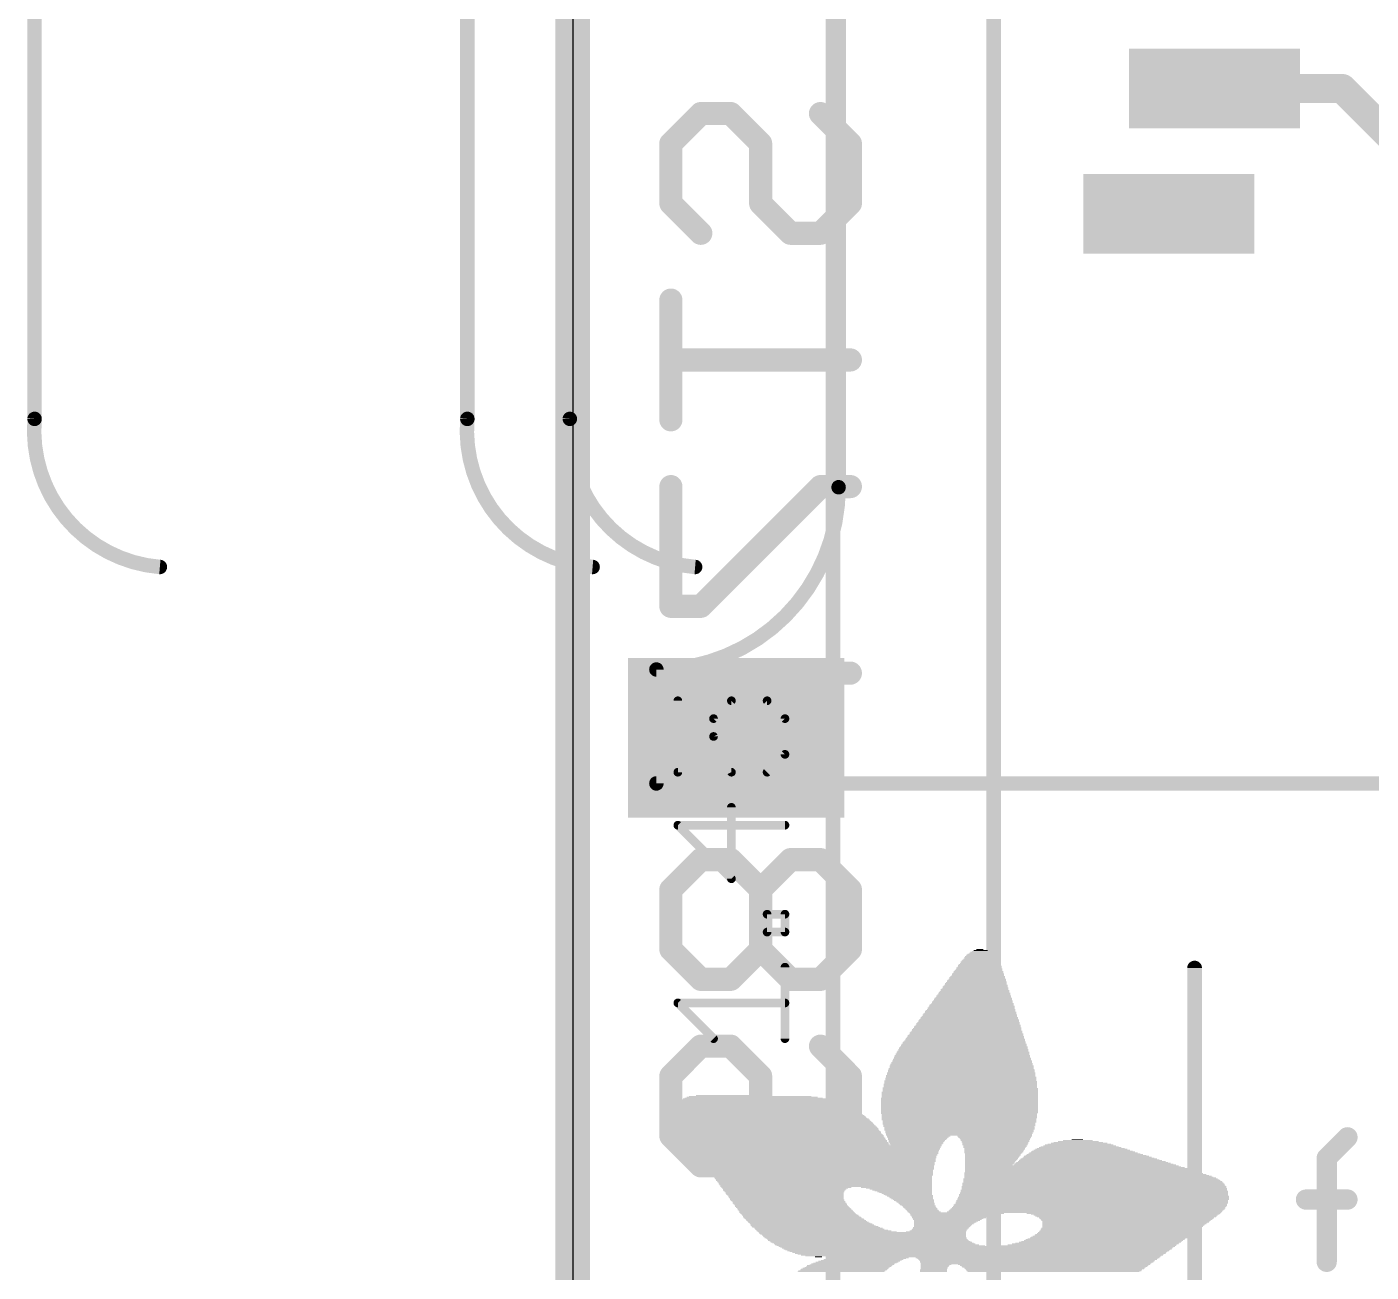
# Model space of a CAD drawing. Extents: x -9.9 to 50.1, y -10.4 to 42.4.
# Drawn here: x -9.87 to 1.93, y 12.44 to 23.37 of the extents above; entities that cross this region are included whole.
import ezdxf

# ---------------------------------------------------------------- set-up
doc = ezdxf.new("R2010")
doc.units = 0
for name, color, linetype in [('1', 12, 'CONTINUOUS'), ('16', 5, 'CONTINUOUS'), ('20', 53, 'CONTINUOUS'), ('21', 40, 'CONTINUOUS'), ('22', 6, 'CONTINUOUS'), ('47', 253, 'CONTINUOUS')]:
    doc.layers.add(name, color=color, linetype=linetype)

# ---------------------------------------------------------------- blocks, each defined once
blk = doc.blocks.new('RECT')
blk.add_solid([(-0.5, -0.5), (0.5, -0.5), (-0.5, 0.5), (0.5, 0.5)])

msp = doc.modelspace()

# ---------------------------------------------------------------- linework, layer by layer
at = {"layer": '1'}
for points, const_width in [([(-5.08, 0), (-5.08, 31.75)], 0.3048), ([(1.677, 22.834), (0.555, 22.834)], 0.254), ([(3.556, 20.955), (1.677, 22.834)], 0.254)]:
    msp.add_lwpolyline(points, dxfattribs=dict(at, const_width=const_width))
at = {"layer": '1', "const_width": 0.127}
for points in [[(0.555, 22.8975, 1), (0.555, 22.7705)], [(1.7219, 22.8789, 1), (1.6321, 22.7891)], [(1.677, 22.7705, 1), (1.677, 22.8975)]]:
    msp.add_lwpolyline(points, format="xyb", dxfattribs=at)
at = {"layer": '16', "const_width": 0.3048}
msp.add_lwpolyline([(-5.08, 0), (-5.08, 31.75)], dxfattribs=at)
at = {"layer": '20'}
msp.add_line((-5.08, 34.29), (-5.08, -2.54), dxfattribs=at)
at = {"layer": '21'}
for points, const_width in [([(-9.805, 29.134), (-9.805, 19.934)], 0.127), ([(-6.005, 29.134), (-6.005, 19.934)], 0.127), ([(-5.105, 29.134), (-5.105, 19.934)], 0.127), ([(-2.745, 29.034), (-2.745, 19.334)], 0.127), ([(-4.345, 17.734), (-4.345, 16.734)], 0.127), ([(-4.345, 16.734), (10.755, 16.734)], 0.127), ([(1.5411, 13.4458), (1.7233, 13.628)], 0.1778), ([(1.5411, 12.5349), (1.5411, 13.4458)], 0.1778), ([(1.3589, 13.0815), (1.7233, 13.0815)], 0.1778)]:
    msp.add_lwpolyline(points, dxfattribs=dict(at, const_width=const_width))
for points, const_width in [([(-9.805, 19.934, 0.4142), (-8.705, 18.634)], 0.127), ([(-9.8368, 19.934, 1), (-9.7732, 19.934)], 0.0635), ([(-9.7734, 19.9314, 1), (-9.8366, 19.9366)], 0.0635), ([(-6.005, 19.934, 0.4142), (-4.905, 18.634)], 0.127), ([(-6.0367, 19.934, 1), (-5.9733, 19.934)], 0.0635), ([(-5.9734, 19.9314, 1), (-6.0366, 19.9366)], 0.0635), ([(-5.105, 19.934, 0.4142), (-4.005, 18.634)], 0.127), ([(-5.1368, 19.934, 1), (-5.0733, 19.934)], 0.0635), ([(-5.0734, 19.9314, 1), (-5.1366, 19.9366)], 0.0635), ([(-4.345, 17.734, 0.4142), (-2.745, 19.334)], 0.127), ([(-2.7132, 19.334, 1), (-2.7768, 19.334)], 0.0635), ([(-2.7768, 19.334, 1), (-2.7132, 19.334)], 0.0635), ([(-8.7076, 18.6024, 1), (-8.7024, 18.6656)], 0.0635), ([(-4.9076, 18.6024, 1), (-4.9024, 18.6656)], 0.0635), ([(-4.0076, 18.6024, 1), (-4.0024, 18.6656)], 0.0635), ([(-4.3133, 17.734, 1), (-4.3768, 17.734)], 0.0635), ([(-4.345, 17.7658, 1), (-4.345, 17.7023)], 0.0635), ([(-4.3768, 16.734, 1), (-4.3133, 16.734)], 0.0635), ([(-4.345, 16.7658, 1), (-4.345, 16.7023)], 0.0635), ([(1.7547, 13.5966, 1), (1.6918, 13.6595)], 0.0889), ([(1.5855, 13.4458, 1), (1.4966, 13.4458)], 0.0889), ([(1.5097, 13.4773, 1), (1.5725, 13.4144)], 0.0889), ([(1.3589, 13.1259, 1), (1.3589, 13.037)], 0.0889), ([(1.7233, 13.037, 1), (1.7233, 13.1259)], 0.0889), ([(1.4966, 12.5349, 1), (1.5855, 12.5349)], 0.0889)]:
    msp.add_lwpolyline(points, format="xyb", dxfattribs=dict(at, const_width=const_width))
at = {"layer": '22'}
for points, const_width in [([(-1.383, 31.635), (-1.383, 0.115)], 0.127), ([(-4.2177, 22.3511), (-3.9551, 22.6138)], 0.2032), ([(-3.9551, 22.6138), (-3.6924, 22.6138)], 0.2032), ([(-3.6924, 22.6138), (-3.4297, 22.3511)], 0.2032), ([(-2.6416, 22.3511), (-2.9043, 22.6138)], 0.2032), ([(-4.2177, 21.8257), (-4.2177, 22.3511)], 0.2032), ([(-3.4297, 22.3511), (-3.4297, 21.8257)], 0.2032), ([(-2.6416, 21.8257), (-2.6416, 22.3511)], 0.2032), ([(-3.9551, 21.563), (-4.2177, 21.8257)], 0.2032), ([(-3.4297, 21.8257), (-3.167, 21.563)], 0.2032), ([(-2.9043, 21.563), (-2.6416, 21.8257)], 0.2032), ([(-3.167, 21.563), (-2.9043, 21.563)], 0.2032), ([(-4.2177, 20.9766), (-4.2177, 19.9259)], 0.2032), ([(-2.6416, 20.4512), (-4.2177, 20.4512)], 0.2032), ([(-4.2177, 19.3395), (-4.2177, 18.2887)], 0.2032), ([(-3.9551, 18.2887), (-2.9043, 19.3395)], 0.2032), ([(-2.9043, 19.3395), (-2.6416, 19.3395)], 0.2032), ([(-4.2177, 18.2887), (-3.9551, 18.2887)], 0.2032), ([(-4.2177, 17.7023), (-4.2177, 16.6515)], 0.2032), ([(-3.9551, 16.6515), (-2.9043, 17.7023)], 0.2032), ([(-2.9043, 17.7023), (-2.6416, 17.7023)], 0.2032), ([(-4.2177, 16.6515), (-3.9551, 16.6515)], 0.2032), ([(-3.9551, 16.0651), (-4.2177, 15.8025)], 0.2032), ([(-3.6924, 16.0651), (-3.9551, 16.0651)], 0.2032), ([(-3.4297, 15.8025), (-3.6924, 16.0651)], 0.2032), ([(-3.167, 16.0651), (-3.4297, 15.8025)], 0.2032), ([(-2.9043, 16.0651), (-3.167, 16.0651)], 0.2032), ([(-2.6416, 15.8025), (-2.9043, 16.0651)], 0.2032), ([(-4.2177, 15.8025), (-4.2177, 15.2771)], 0.2032), ([(-3.4297, 15.8025), (-3.4297, 15.2771)], 0.2032), ([(-2.6416, 15.2771), (-2.6416, 15.8025)], 0.2032), ([(-4.2177, 15.2771), (-3.9551, 15.0144)], 0.2032), ([(-3.6924, 15.0144), (-3.4297, 15.2771)], 0.2032), ([(-3.4297, 15.2771), (-3.167, 15.0144)], 0.2032), ([(-2.9043, 15.0144), (-2.6416, 15.2771)], 0.2032), ([(-3.9551, 15.0144), (-3.6924, 15.0144)], 0.2032), ([(-3.167, 15.0144), (-2.9043, 15.0144)], 0.2032), ([(-4.2177, 14.1653), (-3.9551, 14.428)], 0.2032), ([(-3.9551, 14.428), (-3.6924, 14.428)], 0.2032), ([(-3.6924, 14.428), (-3.4297, 14.1653)], 0.2032), ([(-2.9043, 14.428), (-2.6416, 14.1653)], 0.2032), ([(-4.2177, 13.6399), (-4.2177, 14.1653)], 0.2032), ([(-3.4297, 14.1653), (-3.4297, 13.3772)], 0.2032), ([(-2.6416, 14.1653), (-2.6416, 13.6399)], 0.2032), ([(-3.9551, 13.3772), (-4.2177, 13.6399)], 0.2032), ([(-2.6416, 13.6399), (-2.9043, 13.3772)], 0.2032), ([(-2.9043, 13.3772), (-3.9551, 13.3772)], 0.2032)]:
    msp.add_lwpolyline(points, dxfattribs=dict(at, const_width=const_width))
at = {"layer": '22', "const_width": 0.1016}
for points in [[(-3.9551, 22.6646, 1), (-3.9551, 22.563)], [(-3.9191, 22.5779, 1), (-3.991, 22.6497)], [(-3.6564, 22.6497, 1), (-3.7283, 22.5779)], [(-3.6924, 22.563, 1), (-3.6924, 22.6646)], [(-2.8684, 22.6497, 1), (-2.9402, 22.5779)], [(-4.2537, 22.387, 1), (-4.1818, 22.3152)], [(-4.1669, 22.3511, 1), (-4.2685, 22.3511)], [(-3.3789, 22.3511, 1), (-3.4805, 22.3511)], [(-3.4656, 22.3152, 1), (-3.3938, 22.387)], [(-2.5908, 22.3511, 1), (-2.6924, 22.3511)], [(-2.6775, 22.3152, 1), (-2.6057, 22.387)], [(-4.1818, 21.8616, 1), (-4.2537, 21.7898)], [(-4.2685, 21.8257, 1), (-4.1669, 21.8257)], [(-3.3938, 21.8616, 1), (-3.4656, 21.7898)], [(-3.4805, 21.8257, 1), (-3.3789, 21.8257)], [(-2.6924, 21.8257, 1), (-2.5908, 21.8257)], [(-2.6057, 21.7898, 1), (-2.6775, 21.8616)], [(-3.991, 21.5271, 1), (-3.9191, 21.5989)], [(-3.167, 21.6138, 1), (-3.167, 21.5122)], [(-3.2029, 21.5271, 1), (-3.1311, 21.5989)], [(-2.9402, 21.5989, 1), (-2.8684, 21.5271)], [(-2.9043, 21.5122, 1), (-2.9043, 21.6138)], [(-4.1669, 20.9766, 1), (-4.2685, 20.9766)], [(-4.2177, 20.502, 1), (-4.2177, 20.4004)], [(-2.6416, 20.4004, 1), (-2.6416, 20.502)], [(-4.2685, 19.9259, 1), (-4.1669, 19.9259)], [(-4.1669, 19.3395, 1), (-4.2685, 19.3395)], [(-2.9043, 19.3903, 1), (-2.9043, 19.2887)], [(-2.8684, 19.3035, 1), (-2.9402, 19.3754)], [(-2.6416, 19.2887, 1), (-2.6416, 19.3903)], [(-4.2177, 18.3395, 1), (-4.2177, 18.2379)], [(-4.2685, 18.2887, 1), (-4.1669, 18.2887)], [(-3.991, 18.3246, 1), (-3.9191, 18.2528)], [(-3.9551, 18.2379, 1), (-3.9551, 18.3395)], [(-4.1669, 17.7023, 1), (-4.2685, 17.7023)], [(-2.9043, 17.7531, 1), (-2.9043, 17.6515)], [(-2.8684, 17.6664, 1), (-2.9402, 17.7382)], [(-2.6416, 17.6515, 1), (-2.6416, 17.7531)], [(-4.2177, 16.7023, 1), (-4.2177, 16.6007)], [(-4.2685, 16.6515, 1), (-4.1669, 16.6515)], [(-3.991, 16.6875, 1), (-3.9191, 16.6156)], [(-3.9551, 16.6007, 1), (-3.9551, 16.7023)], [(-3.9551, 16.1159, 1), (-3.9551, 16.0143)], [(-3.9191, 16.0292, 1), (-3.991, 16.1011)], [(-3.6564, 16.1011, 1), (-3.7283, 16.0292)], [(-3.6924, 16.0143, 1), (-3.6924, 16.1159)], [(-3.167, 16.1159, 1), (-3.167, 16.0143)], [(-3.1311, 16.0292, 1), (-3.2029, 16.1011)], [(-2.8684, 16.1011, 1), (-2.9402, 16.0292)], [(-2.9043, 16.0143, 1), (-2.9043, 16.1159)], [(-4.2537, 15.8384, 1), (-4.1818, 15.7665)], [(-4.1669, 15.8025, 1), (-4.2685, 15.8025)], [(-3.3789, 15.8025, 1), (-3.4805, 15.8025)], [(-3.4656, 15.8384, 1), (-3.3938, 15.7665)], [(-3.4656, 15.7665, 1), (-3.3938, 15.8384)], [(-2.5908, 15.8025, 1), (-2.6924, 15.8025)], [(-2.6775, 15.7665, 1), (-2.6057, 15.8384)], [(-4.1818, 15.313, 1), (-4.2537, 15.2412)], [(-3.3938, 15.313, 1), (-3.4656, 15.2412)], [(-3.3938, 15.2412, 1), (-3.4656, 15.313)], [(-2.6057, 15.2412, 1), (-2.6775, 15.313)], [(-4.2685, 15.2771, 1), (-4.1669, 15.2771)], [(-3.4805, 15.2771, 1), (-3.3789, 15.2771)], [(-2.6924, 15.2771, 1), (-2.5908, 15.2771)], [(-3.9551, 15.0652, 1), (-3.9551, 14.9636)], [(-3.6924, 14.9636, 1), (-3.6924, 15.0652)], [(-3.167, 15.0652, 1), (-3.167, 14.9636)], [(-2.9043, 14.9636, 1), (-2.9043, 15.0652)], [(-3.991, 14.9785, 1), (-3.9191, 15.0503)], [(-3.7283, 15.0503, 1), (-3.6564, 14.9785)], [(-3.2029, 14.9785, 1), (-3.1311, 15.0503)], [(-2.9402, 15.0503, 1), (-2.8684, 14.9785)], [(-3.9551, 14.4788, 1), (-3.9551, 14.3772)], [(-3.9191, 14.3921, 1), (-3.991, 14.4639)], [(-3.6564, 14.4639, 1), (-3.7283, 14.3921)], [(-3.6924, 14.3772, 1), (-3.6924, 14.4788)], [(-2.8684, 14.4639, 1), (-2.9402, 14.3921)], [(-4.2537, 14.2012, 1), (-4.1818, 14.1294)], [(-4.1669, 14.1653, 1), (-4.2685, 14.1653)], [(-3.3789, 14.1653, 1), (-3.4805, 14.1653)], [(-3.4656, 14.1294, 1), (-3.3938, 14.2012)], [(-2.5908, 14.1653, 1), (-2.6924, 14.1653)], [(-2.6775, 14.1294, 1), (-2.6057, 14.2012)], [(-4.1818, 13.6758, 1), (-4.2537, 13.604)], [(-2.6057, 13.604, 1), (-2.6775, 13.6758)], [(-4.2685, 13.6399, 1), (-4.1669, 13.6399)], [(-2.6924, 13.6399, 1), (-2.5908, 13.6399)], [(-3.9551, 13.428, 1), (-3.9551, 13.3264)], [(-3.991, 13.3413, 1), (-3.9191, 13.4131)], [(-2.9402, 13.4131, 1), (-2.8684, 13.3413)], [(-2.9043, 13.3264, 1), (-2.9043, 13.428)], [(-3.4805, 13.3772, 1), (-3.3789, 13.3772)]]:
    msp.add_lwpolyline(points, format="xyb", dxfattribs=at)
at = {"layer": '47'}
for points, const_width in [([(-2.794, -2.475), (-2.794, 34.225)], 0.13), ([(-4.1567, 17.4598), (-4.1567, 16.8327)], 0.0762), ([(-3.8432, 17.303), (-3.6864, 17.4598)], 0.0762), ([(-3.6864, 17.4598), (-3.3729, 17.4598)], 0.0762), ([(-3.3729, 17.4598), (-3.2161, 17.303)], 0.0762), ([(-3.8432, 17.1462), (-3.8432, 17.303)], 0.0762), ([(-3.2161, 17.303), (-3.2161, 16.9895)], 0.0762), ([(-3.6864, 16.8327), (-3.8432, 17.1462)], 0.0762), ([(-3.2161, 16.9895), (-3.3729, 16.8327)], 0.0762), ([(-4.1567, 16.8327), (-3.6864, 16.8327)], 0.0762), ([(-3.6864, 15.8972), (-3.6864, 16.5242)], 0.0762), ([(-3.2161, 16.3675), (-4.1567, 16.3675)], 0.0762), ([(-4.1567, 16.3675), (-3.6864, 15.8972)], 0.0762), ([(-3.3729, 15.4294), (-3.3729, 15.5862)], 0.0762), ([(-3.3729, 15.5862), (-3.2161, 15.5862)], 0.0762), ([(-3.2161, 15.5862), (-3.2161, 15.4294)], 0.0762), ([(-3.2161, 15.4294), (-3.3729, 15.4294)], 0.0762), ([(-3.2161, 14.4939), (-3.2161, 15.121)], 0.0762), ([(0.381, 15.113), (0.381, -10.332)], 0.13), ([(-3.8432, 14.4939), (-4.1567, 14.8074)], 0.0762), ([(-4.1567, 14.8074), (-3.2161, 14.8074)], 0.0762)]:
    msp.add_lwpolyline(points, dxfattribs=dict(at, const_width=const_width))
for points, const_width in [([(-4.1377, 17.4598, 1), (-4.1758, 17.4598)], 0.0381), ([(-3.6864, 17.4788, 1), (-3.6864, 17.4407)], 0.0381), ([(-3.6729, 17.4463, 1), (-3.6999, 17.4732)], 0.0381), ([(-3.3594, 17.4732, 1), (-3.3863, 17.4463)], 0.0381), ([(-3.3729, 17.4407, 1), (-3.3729, 17.4788)], 0.0381), ([(-3.8241, 17.303, 1), (-3.8622, 17.303)], 0.0381), ([(-3.8566, 17.3165, 1), (-3.8297, 17.2895)], 0.0381), ([(-3.197, 17.303, 1), (-3.2351, 17.303)], 0.0381), ([(-3.2296, 17.2895, 1), (-3.2026, 17.3165)], 0.0381), ([(-3.8261, 17.1547, 1), (-3.8602, 17.1377)], 0.0381), ([(-3.8622, 17.1462, 1), (-3.8241, 17.1462)], 0.0381), ([(-3.2351, 16.9895, 1), (-3.197, 16.9895)], 0.0381), ([(-3.2026, 16.976, 1), (-3.2296, 17.0029)], 0.0381), ([(-4.1567, 16.8517, 1), (-4.1567, 16.8136)], 0.0381), ([(-4.1758, 16.8327, 1), (-4.1377, 16.8327)], 0.0381), ([(-3.7034, 16.8242, 1), (-3.6694, 16.8412)], 0.0381), ([(-3.6864, 16.8136, 1), (-3.6864, 16.8517)], 0.0381), ([(-3.3863, 16.8462, 1), (-3.3594, 16.8192)], 0.0381), ([(-3.6674, 16.5242, 1), (-3.7055, 16.5242)], 0.0381), ([(-4.1567, 16.3865, 1), (-4.1567, 16.3484)], 0.0381), ([(-4.1432, 16.3809, 1), (-4.1702, 16.354)], 0.0381), ([(-3.2161, 16.3484, 1), (-3.2161, 16.3865)], 0.0381), ([(-3.7055, 15.8972, 1), (-3.6674, 15.8972)], 0.0381), ([(-3.6999, 15.8837, 1), (-3.6729, 15.9106)], 0.0381), ([(-3.3538, 15.5862, 1), (-3.3919, 15.5862)], 0.0381), ([(-3.3729, 15.6052, 1), (-3.3729, 15.5671)], 0.0381), ([(-3.197, 15.5862, 1), (-3.2351, 15.5862)], 0.0381), ([(-3.2161, 15.5671, 1), (-3.2161, 15.6052)], 0.0381), ([(-3.3729, 15.4485, 1), (-3.3729, 15.4104)], 0.0381), ([(-3.2161, 15.4104, 1), (-3.2161, 15.4485)], 0.0381), ([(-3.3919, 15.4294, 1), (-3.3538, 15.4294)], 0.0381), ([(-3.2351, 15.4294, 1), (-3.197, 15.4294)], 0.0381), ([(-3.197, 15.121, 1), (-3.2351, 15.121)], 0.0381), ([(0.4135, 15.113, 1), (0.3485, 15.113)], 0.065), ([(-4.1432, 14.8209, 1), (-4.1702, 14.794)], 0.0381), ([(-4.1567, 14.8265, 1), (-4.1567, 14.7884)], 0.0381), ([(-3.2161, 14.7884, 1), (-3.2161, 14.8265)], 0.0381), ([(-3.8566, 14.4804, 1), (-3.8297, 14.5074)], 0.0381), ([(-3.2351, 14.4939, 1), (-3.197, 14.4939)], 0.0381)]:
    msp.add_lwpolyline(points, format="xyb", dxfattribs=dict(at, const_width=const_width))

# ---------------------------------------------------------------- block references
at = {"layer": '1', "rotation": 270}
for p, xscale, yscale in [((0.555, 22.834), 0.7, 1.5), ((0.155, 21.734), 0.7, 1.5), ((-3.645, 17.134), 1.4, 1.9)]:
    msp.add_blockref('RECT', p, dxfattribs=dict(at, xscale=xscale, yscale=yscale))
at = {"layer": '21'}
for p, xscale, yscale in [((-1.4973, 15.2299), 0.2438, 0.0077), ((-1.4973, 15.2375), 0.2286, 0.0076), ((-1.4935, 15.2451), 0.2058, 0.0076), ((-1.4974, 15.2527), 0.1829, 0.0076), ((-1.4973, 15.2603), 0.1524, 0.0076), ((-1.4974, 15.268), 0.1219, 0.0077), ((-1.505, 15.2756), 0.0609, 0.0076), ((-1.5126, 15.1156), 0.3963, 0.0077), ((-1.5088, 15.1079), 0.4039, 0.0076), ((-1.5088, 15.1232), 0.3887, 0.0076), ((-1.5088, 15.1384), 0.3733, 0.0076), ((-1.5049, 15.1308), 0.381, 0.0076), ((-1.505, 15.146), 0.3657, 0.0076), ((-1.505, 15.1537), 0.3505, 0.0077), ((-1.5011, 15.1689), 0.3429, 0.0076), ((-1.5011, 15.1613), 0.3429, 0.0076), ((-1.5011, 15.1765), 0.3277, 0.0076), ((-1.4973, 15.1841), 0.32, 0.0076), ((-1.4973, 15.1918), 0.3048, 0.0077), ((-1.4973, 15.207), 0.2896, 0.0076), ((-1.4973, 15.1994), 0.2896, 0.0076), ((-1.4974, 15.2146), 0.2743, 0.0076), ((-1.4974, 15.2222), 0.2591, 0.0076), ((-1.5354, 15.0013), 0.5182, 0.0077), ((-1.5316, 14.9936), 0.5258, 0.0076), ((-1.5316, 15.0089), 0.5106, 0.0076), ((-1.5278, 15.0165), 0.503, 0.0076), ((-1.5278, 15.0317), 0.4876, 0.0076), ((-1.5278, 15.0241), 0.4876, 0.0076), ((-1.524, 15.0394), 0.48, 0.0077), ((-1.524, 15.047), 0.4648, 0.0076), ((-1.5202, 15.0622), 0.4572, 0.0076), ((-1.5202, 15.0546), 0.4572, 0.0076), ((-1.5202, 15.0698), 0.442, 0.0076), ((-1.5164, 15.0851), 0.4343, 0.0076), ((-1.5164, 15.0775), 0.4343, 0.0077), ((-1.5164, 15.0927), 0.4191, 0.0076), ((-1.5126, 15.1003), 0.4115, 0.0076), ((-1.5583, 14.8717), 0.6553, 0.0076), ((-1.5583, 14.8793), 0.6401, 0.0076), ((-1.5545, 14.8946), 0.6325, 0.0076), ((-1.5545, 14.887), 0.6325, 0.0077), ((-1.5545, 14.9022), 0.6172, 0.0076), ((-1.5507, 14.9098), 0.6096, 0.0076), ((-1.5507, 14.9251), 0.5943, 0.0077), ((-1.5469, 14.9174), 0.6019, 0.0076), ((-1.5469, 14.9327), 0.5867, 0.0076), ((-1.5469, 14.9479), 0.5715, 0.0076), ((-1.5431, 14.9403), 0.5791, 0.0076), ((-1.5431, 14.9555), 0.5639, 0.0076), ((-1.5393, 14.9632), 0.5563, 0.0077), ((-1.5392, 14.9784), 0.541, 0.0076), ((-1.5392, 14.9708), 0.541, 0.0076), ((-1.5354, 14.986), 0.5334, 0.0076), ((-1.5811, 14.765), 0.762, 0.0076), ((-1.5811, 14.7574), 0.762, 0.0076), ((-1.5773, 14.7727), 0.7544, 0.0077), ((-1.5774, 14.7879), 0.7391, 0.0076), ((-1.5735, 14.7803), 0.7468, 0.0076), ((-1.5736, 14.7955), 0.7315, 0.0076), ((-1.5697, 14.8031), 0.7239, 0.0076), ((-1.5697, 14.8184), 0.7086, 0.0076), ((-1.5697, 14.8108), 0.7086, 0.0077), ((-1.5659, 14.826), 0.701, 0.0076), ((-1.5659, 14.8412), 0.6858, 0.0076), ((-1.5659, 14.8336), 0.6858, 0.0076), ((-1.5621, 14.8489), 0.6782, 0.0077), ((-1.5621, 14.8565), 0.663, 0.0076), ((-1.5583, 14.8641), 0.6553, 0.0076), ((-1.604, 14.6355), 0.8992, 0.0076), ((-1.604, 14.6507), 0.884, 0.0076), ((-1.604, 14.6431), 0.884, 0.0076), ((-1.6002, 14.6584), 0.8763, 0.0077), ((-1.6002, 14.666), 0.861, 0.0076), ((-1.5964, 14.6812), 0.8534, 0.0076), ((-1.5964, 14.6736), 0.8534, 0.0076), ((-1.5964, 14.6888), 0.8382, 0.0076), ((-1.5926, 14.7041), 0.8306, 0.0076), ((-1.5926, 14.6965), 0.8306, 0.0077), ((-1.5926, 14.7117), 0.8153, 0.0076), ((-1.5888, 14.7193), 0.8077, 0.0076), ((-1.5888, 14.7346), 0.7925, 0.0077), ((-1.585, 14.7269), 0.8001, 0.0076), ((-1.585, 14.7422), 0.7849, 0.0076), ((-1.5812, 14.7498), 0.7773, 0.0076), ((-1.6307, 14.5212), 1.0135, 0.0076), ((-1.6269, 14.5288), 1.0059, 0.0076), ((-1.6231, 14.5364), 0.9983, 0.0076), ((-1.6269, 14.5441), 0.9906, 0.0077), ((-1.6231, 14.5517), 0.9829, 0.0076), ((-1.6193, 14.5593), 0.9753, 0.0076), ((-1.6193, 14.5745), 0.9601, 0.0076), ((-1.6193, 14.5669), 0.9601, 0.0076), ((-1.6155, 14.5822), 0.9525, 0.0077), ((-1.6155, 14.5974), 0.9373, 0.0076), ((-1.6117, 14.5898), 0.9449, 0.0076), ((-1.6116, 14.605), 0.9296, 0.0076), ((-1.6078, 14.6126), 0.922, 0.0076), ((-1.6078, 14.6279), 0.9068, 0.0076), ((-1.6078, 14.6203), 0.9068, 0.0077), ((-1.6497, 14.3993), 1.143, 0.0076), ((-1.6497, 14.4145), 1.1278, 0.0076), ((-1.6497, 14.4069), 1.1278, 0.0076), ((-1.6459, 14.4221), 1.1202, 0.0076), ((-1.646, 14.4374), 1.1049, 0.0076), ((-1.646, 14.4298), 1.1049, 0.0077), ((-1.6421, 14.445), 1.0972, 0.0076), ((-1.6421, 14.4602), 1.082, 0.0076), ((-1.6421, 14.4526), 1.082, 0.0076), ((-1.6383, 14.4679), 1.0744, 0.0077), ((-1.6383, 14.4755), 1.0592, 0.0076), ((-1.6345, 14.4907), 1.0516, 0.0076), ((-1.6345, 14.4831), 1.0516, 0.0076), ((-1.6345, 14.4983), 1.0363, 0.0076), ((-1.6307, 14.506), 1.0287, 0.0077), ((-1.6269, 14.5136), 1.0211, 0.0076), ((-1.665, 14.285), 1.2345, 0.0076), ((-1.6612, 14.3002), 1.2269, 0.0076), ((-1.6612, 14.2926), 1.2269, 0.0076), ((-1.6612, 14.3155), 1.2115, 0.0077), ((-1.6612, 14.3078), 1.2115, 0.0076), ((-1.6612, 14.3307), 1.1963, 0.0076), ((-1.6574, 14.3231), 1.2039, 0.0076), ((-1.6574, 14.3459), 1.1887, 0.0076), ((-1.6574, 14.3383), 1.1887, 0.0076), ((-1.6574, 14.3612), 1.1735, 0.0076), ((-1.6574, 14.3536), 1.1735, 0.0077), ((-1.6536, 14.3764), 1.1659, 0.0076), ((-1.6536, 14.3688), 1.1659, 0.0076), ((-1.6535, 14.384), 1.1506, 0.0076), ((-1.6497, 14.3917), 1.143, 0.0077), ((-1.6726, 14.1707), 1.3106, 0.0076), ((-1.6726, 14.1631), 1.3106, 0.0077), ((-1.6688, 14.1935), 1.303, 0.0076), ((-1.6688, 14.1859), 1.303, 0.0076), ((-1.6688, 14.1783), 1.303, 0.0076), ((-1.6688, 14.2164), 1.2878, 0.0076), ((-1.6688, 14.2088), 1.2878, 0.0076), ((-1.6688, 14.2012), 1.2878, 0.0077), ((-1.6688, 14.2316), 1.2725, 0.0076), ((-1.665, 14.224), 1.2801, 0.0076), ((-1.665, 14.2545), 1.2649, 0.0076), ((-1.665, 14.2469), 1.2649, 0.0076), ((-1.665, 14.2393), 1.2649, 0.0077), ((-1.665, 14.2697), 1.2497, 0.0076), ((-1.665, 14.2621), 1.2497, 0.0076), ((-1.6612, 14.2774), 1.2421, 0.0077), ((-1.6802, 14.064), 1.3564, 0.0076), ((-1.6764, 14.0564), 1.364, 0.0076), ((-1.6764, 14.0488), 1.364, 0.0077), ((-1.6764, 14.0945), 1.3488, 0.0076), ((-1.6764, 14.0869), 1.3488, 0.0077), ((-1.6764, 14.0792), 1.3488, 0.0076), ((-1.6764, 14.0716), 1.3488, 0.0076), ((-1.6764, 14.125), 1.3335, 0.0077), ((-1.6725, 14.1173), 1.3411, 0.0076), ((-1.6725, 14.1097), 1.3411, 0.0076), ((-1.6725, 14.1021), 1.3411, 0.0076), ((-1.6725, 14.1478), 1.3259, 0.0076), ((-1.6725, 14.1402), 1.3259, 0.0076), ((-1.6725, 14.1326), 1.3259, 0.0076), ((-1.6688, 14.1554), 1.3183, 0.0076), ((-3.4366, 13.9268), 1.425, 0.0076), ((-3.4443, 13.9345), 1.3945, 0.0077), ((-3.4557, 13.9421), 1.3716, 0.0076), ((-3.4633, 13.9497), 1.3411, 0.0076), ((-3.4709, 13.9573), 1.2954, 0.0076), ((-3.4824, 13.9649), 1.2573, 0.0076), ((-3.49, 13.9726), 1.2115, 0.0077), ((-3.5052, 13.9802), 1.1506, 0.0076), ((-3.5204, 13.9878), 1.0744, 0.0076), ((-3.6957, 13.9954), 0.602, 0.0076), ((-1.684, 13.9726), 1.3792, 0.0077), ((-1.684, 13.9649), 1.3792, 0.0076), ((-1.684, 13.9573), 1.3792, 0.0076), ((-1.684, 13.9497), 1.3792, 0.0076), ((-1.684, 13.9421), 1.3792, 0.0076), ((-1.684, 13.9345), 1.3792, 0.0077), ((-1.684, 13.9268), 1.3792, 0.0076), ((-1.6802, 14.0259), 1.3716, 0.0076), ((-1.6802, 14.0183), 1.3716, 0.0076), ((-1.6802, 14.0107), 1.3716, 0.0077), ((-1.6802, 14.003), 1.3716, 0.0076), ((-1.6802, 13.9954), 1.3716, 0.0076), ((-1.6802, 13.9878), 1.3716, 0.0076), ((-1.6802, 13.9802), 1.3716, 0.0076), ((-1.6764, 14.0411), 1.364, 0.0076), ((-1.6764, 14.0335), 1.364, 0.0076), ((-3.3528, 13.8125), 1.684, 0.0076), ((-3.3757, 13.8506), 1.6231, 0.0076), ((-3.3719, 13.843), 1.6307, 0.0076), ((-3.3833, 13.8582), 1.6078, 0.0077), ((-3.3643, 13.8354), 1.6459, 0.0076), ((-3.3604, 13.8278), 1.6536, 0.0076), ((-3.3528, 13.8201), 1.6688, 0.0077), ((-3.3909, 13.8735), 1.5774, 0.0076), ((-3.3871, 13.8659), 1.585, 0.0076), ((-3.4099, 13.8963), 1.524, 0.0077), ((-3.4023, 13.8887), 1.5392, 0.0076), ((-3.3947, 13.8811), 1.5544, 0.0076), ((-3.4138, 13.904), 1.5011, 0.0076), ((-3.4214, 13.9116), 1.4707, 0.0076), ((-3.429, 13.9192), 1.4554, 0.0076), ((-1.684, 13.9192), 1.3792, 0.0076), ((-1.684, 13.9116), 1.3792, 0.0076), ((-1.684, 13.904), 1.3792, 0.0076), ((-1.684, 13.8963), 1.3792, 0.0077), ((-1.684, 13.8887), 1.3792, 0.0076), ((-1.684, 13.8811), 1.3792, 0.0076), ((-1.684, 13.8735), 1.3792, 0.0076), ((-1.684, 13.8659), 1.3792, 0.0076), ((-1.684, 13.8582), 1.3792, 0.0077), ((-1.684, 13.8506), 1.3792, 0.0076), ((-1.684, 13.843), 1.3792, 0.0076), ((-1.6878, 13.8354), 1.3716, 0.0076), ((-1.684, 13.8278), 1.364, 0.0076), ((-1.684, 13.8201), 1.364, 0.0077), ((-1.684, 13.8125), 1.364, 0.0076), ((-3.3414, 13.7973), 1.6917, 0.0076), ((-3.3338, 13.7897), 1.7069, 0.0076), ((-3.3452, 13.8049), 1.684, 0.0076), ((-3.33, 13.782), 1.7145, 0.0077), ((-3.3262, 13.7744), 1.7221, 0.0076), ((-3.3185, 13.7668), 1.7222, 0.0076), ((-3.3147, 13.7592), 1.7298, 0.0076), ((-3.3109, 13.7516), 1.7374, 0.0076), ((-3.3033, 13.7439), 1.7373, 0.0077), ((-3.2995, 13.7363), 1.7449, 0.0076), ((-3.2918, 13.7287), 1.745, 0.0076), ((-3.288, 13.7211), 1.7526, 0.0076), ((-3.2804, 13.7135), 1.7526, 0.0076), ((-3.2728, 13.7058), 1.7526, 0.0077), ((-3.2728, 13.6982), 1.7526, 0.0076), ((-3.2652, 13.6906), 1.7526, 0.0076), ((-1.684, 13.8049), 1.364, 0.0076), ((-1.684, 13.7973), 1.364, 0.0076), ((-1.6878, 13.7897), 1.3564, 0.0076), ((-1.6878, 13.782), 1.3564, 0.0077), ((-1.684, 13.7744), 1.3488, 0.0076), ((-1.684, 13.7668), 1.3488, 0.0076), ((-1.684, 13.7592), 1.3488, 0.0076), ((-1.6879, 13.7516), 1.3411, 0.0076), ((-1.6879, 13.7439), 1.3411, 0.0077), ((-1.6841, 13.7363), 1.3335, 0.0076), ((-1.6841, 13.7287), 1.3335, 0.0076), ((-1.6879, 13.7211), 1.3259, 0.0076), ((-1.684, 13.7135), 1.3182, 0.0076), ((-1.684, 13.7058), 1.3182, 0.0077), ((-1.684, 13.6982), 1.3182, 0.0076), ((-1.6878, 13.6906), 1.3106, 0.0076), ((-3.2575, 13.683), 1.7526, 0.0076), ((-3.2537, 13.6754), 1.7602, 0.0076), ((-3.2499, 13.6677), 1.7526, 0.0077), ((-3.2423, 13.6601), 1.7526, 0.0076), ((-3.2385, 13.6525), 1.7602, 0.0076), ((-3.2309, 13.6449), 1.7602, 0.0076), ((-3.2271, 13.6373), 1.7526, 0.0076), ((-3.2194, 13.6296), 1.7526, 0.0077), ((-3.2156, 13.622), 1.7602, 0.0076), ((-3.2118, 13.6144), 1.7526, 0.0076), ((-3.2042, 13.6068), 1.7526, 0.0076), ((-3.1966, 13.5992), 1.7526, 0.0076), ((-3.1966, 13.5915), 1.7526, 0.0077), ((-3.189, 13.5839), 1.7526, 0.0076), ((-3.1813, 13.5763), 1.7526, 0.0076), ((-1.684, 13.683), 1.303, 0.0076), ((-1.684, 13.6754), 1.303, 0.0076), ((-1.6878, 13.6677), 1.2954, 0.0077), ((-1.684, 13.6601), 1.2878, 0.0076), ((-1.6878, 13.6525), 1.2802, 0.0076), ((-1.6878, 13.6449), 1.2802, 0.0076), ((-2.0421, 13.6373), 0.5563, 0.0076), ((-2.0498, 13.6296), 0.541, 0.0077), ((-2.0498, 13.622), 0.5258, 0.0076), ((-2.0536, 13.6144), 0.5182, 0.0076), ((-2.0574, 13.6068), 0.5106, 0.0076), ((-2.0574, 13.5992), 0.4953, 0.0076), ((-2.0612, 13.5915), 0.4876, 0.0077), ((-2.065, 13.5839), 0.48, 0.0076), ((-2.0612, 13.5763), 0.4724, 0.0076), ((-1.3754, 13.6373), 0.6554, 0.0076), ((-1.3754, 13.6296), 0.64, 0.0077), ((-1.3716, 13.622), 0.6324, 0.0076), ((-1.3716, 13.6144), 0.6172, 0.0076), ((-1.3678, 13.6068), 0.6096, 0.0076), ((-1.3716, 13.5992), 0.602, 0.0076), ((-1.3678, 13.5915), 0.5944, 0.0077), ((-1.3716, 13.5839), 0.5868, 0.0076), ((-1.3678, 13.5763), 0.5791, 0.0076), ((-0.6325, 13.5763), 0.4953, 0.0076), ((-0.6401, 13.5839), 0.4343, 0.0076), ((-0.6401, 13.5915), 0.3581, 0.0077), ((-0.6439, 13.5992), 0.2591, 0.0076), ((-0.6477, 13.6068), 0.099, 0.0076), ((-3.1813, 13.5687), 1.7526, 0.0076), ((-3.1737, 13.5611), 1.7526, 0.0076), ((-2.9413, 13.5534), 2.2022, 0.0077), ((-2.9413, 13.5458), 2.187, 0.0076), ((-2.9413, 13.5382), 2.187, 0.0076), ((-2.9414, 13.5306), 2.1717, 0.0076), ((-2.9375, 13.523), 2.164, 0.0076), ((-2.9375, 13.5154), 2.1488, 0.0077), ((-2.9375, 13.5077), 2.1488, 0.0076), ((-2.9375, 13.5001), 2.1336, 0.0076), ((-2.9337, 13.4925), 2.126, 0.0076), ((-2.9299, 13.4849), 2.1184, 0.0076), ((-2.9337, 13.4773), 2.1108, 0.0077), ((-2.9299, 13.4696), 2.1031, 0.0076), ((-2.9299, 13.462), 2.0879, 0.0076), ((-2.9299, 13.4544), 2.0879, 0.0076), ((-2.065, 13.5687), 0.4648, 0.0076), ((-2.065, 13.5611), 0.4496, 0.0076), ((-1.3716, 13.5687), 0.5715, 0.0076), ((-1.3716, 13.5611), 0.5715, 0.0076), ((-1.3716, 13.5534), 0.5562, 0.0077), ((-1.3716, 13.5458), 0.5562, 0.0076), ((-1.3754, 13.5382), 0.5486, 0.0076), ((-1.3754, 13.5306), 0.5334, 0.0076), ((-1.3754, 13.523), 0.5334, 0.0076), ((-1.3792, 13.5154), 0.5258, 0.0077), ((-1.383, 13.5077), 0.5182, 0.0076), ((-1.383, 13.5001), 0.5182, 0.0076), ((-1.3869, 13.4925), 0.5105, 0.0076), ((-1.3869, 13.4849), 0.4953, 0.0076), ((-1.3907, 13.4773), 0.4877, 0.0077), ((-1.3907, 13.4696), 0.4877, 0.0076), ((-1.3944, 13.462), 0.4801, 0.0076), ((-1.3982, 13.4544), 0.4725, 0.0076), ((-0.5601, 13.4544), 1.1277, 0.0076), ((-0.5676, 13.462), 1.0973, 0.0076), ((-0.5715, 13.4696), 1.0592, 0.0076), ((-0.583, 13.4773), 1.0211, 0.0077), ((-0.5867, 13.4849), 0.983, 0.0076), ((-0.5944, 13.4925), 0.9525, 0.0076), ((-0.5982, 13.5001), 0.9144, 0.0076), ((-0.6058, 13.5077), 0.8839, 0.0076), ((-0.6096, 13.5154), 0.8458, 0.0077), ((-0.6134, 13.523), 0.8078, 0.0076), ((-0.6172, 13.5306), 0.7696, 0.0076), ((-0.6249, 13.5382), 0.7239, 0.0076), ((-0.6286, 13.5458), 0.6858, 0.0076), ((-0.6287, 13.5534), 0.6401, 0.0077), ((-0.6325, 13.5611), 0.6019, 0.0076), ((-0.6325, 13.5687), 0.5563, 0.0076), ((-2.9261, 13.4468), 2.0803, 0.0076), ((-2.9261, 13.4392), 2.065, 0.0077), ((-2.9223, 13.4315), 2.0574, 0.0076), ((-2.9223, 13.4239), 2.0574, 0.0076), ((-2.9184, 13.4163), 2.0497, 0.0076), ((-2.9184, 13.4087), 2.0345, 0.0076), ((-2.9146, 13.4011), 2.0269, 0.0077), ((-2.9146, 13.3934), 2.0269, 0.0076), ((-2.9108, 13.3858), 2.0193, 0.0076), ((-2.9108, 13.3782), 2.0041, 0.0076), ((-2.907, 13.3706), 1.9964, 0.0076), ((-2.907, 13.363), 1.9964, 0.0077), ((-2.9032, 13.3553), 1.9888, 0.0076), ((-2.8994, 13.3477), 1.9812, 0.0076), ((-2.9032, 13.3401), 1.9736, 0.0076), ((-1.4021, 13.4468), 0.4648, 0.0076), ((-1.4021, 13.4392), 0.4648, 0.0077), ((-1.4059, 13.4315), 0.4572, 0.0076), ((-1.4097, 13.4239), 0.4496, 0.0076), ((-1.4135, 13.4163), 0.442, 0.0076), ((-1.4173, 13.4087), 0.4344, 0.0076), ((-1.4173, 13.4011), 0.4344, 0.0077), ((-1.4212, 13.3934), 0.4267, 0.0076), ((-1.425, 13.3858), 0.4191, 0.0076), ((-0.6973, 13.3782), 1.8745, 0.0076), ((-0.6858, 13.3706), 1.8974, 0.0076), ((-0.6592, 13.3553), 1.9507, 0.0076), ((-0.6477, 13.3477), 1.9736, 0.0076), ((-0.6705, 13.363), 1.9279, 0.0077), ((-0.6362, 13.3401), 1.9965, 0.0076), ((-0.4953, 13.3858), 1.425, 0.0076), ((-0.5029, 13.3934), 1.3944, 0.0076), ((-0.5105, 13.4011), 1.364, 0.0077), ((-0.5181, 13.4087), 1.3335, 0.0076), ((-0.522, 13.4163), 1.2954, 0.0076), ((-0.5333, 13.4239), 1.2573, 0.0076), ((-0.541, 13.4315), 1.2268, 0.0076), ((-0.5486, 13.4392), 1.1963, 0.0077), ((-0.5524, 13.4468), 1.1583, 0.0076), ((-2.8994, 13.3325), 1.966, 0.0076), ((-2.8956, 13.3249), 1.9584, 0.0077), ((-2.8918, 13.3172), 1.9507, 0.0076), ((-2.8918, 13.3096), 1.9507, 0.0076), ((-2.888, 13.302), 1.9431, 0.0076), ((-2.8841, 13.2944), 1.9355, 0.0076), ((-2.8841, 13.2868), 1.9203, 0.0077), ((-2.8841, 13.2791), 1.9203, 0.0076), ((-2.8803, 13.2715), 1.9127, 0.0076), ((-2.8765, 13.2639), 1.905, 0.0076), ((-2.8727, 13.2563), 1.8974, 0.0076), ((-2.8727, 13.2487), 1.8974, 0.0077), ((-2.8689, 13.241), 1.8898, 0.0076), ((-2.8651, 13.2334), 1.8822, 0.0076), ((-2.8613, 13.2258), 1.8746, 0.0076), ((-2.8613, 13.2182), 1.8746, 0.0076), ((-0.5105, 13.2258), 2.2936, 0.0076), ((-0.5067, 13.2182), 2.3012, 0.0076), ((-0.5258, 13.2563), 2.2479, 0.0076), ((-0.522, 13.2487), 2.2555, 0.0077), ((-0.5334, 13.2639), 2.2326, 0.0076), ((-0.5143, 13.241), 2.2707, 0.0076), ((-0.5105, 13.2334), 2.2784, 0.0076), ((-0.6058, 13.3172), 2.0726, 0.0076), ((-0.5944, 13.3096), 2.0955, 0.0076), ((-0.5791, 13.302), 2.126, 0.0076), ((-0.5677, 13.2944), 2.1488, 0.0076), ((-0.5563, 13.2868), 2.1717, 0.0077), ((-0.5486, 13.2791), 2.1869, 0.0076), ((-0.5372, 13.2715), 2.2098, 0.0076), ((-0.6249, 13.3325), 2.0193, 0.0076), ((-0.6134, 13.3249), 2.0422, 0.0077), ((-2.8575, 13.2106), 1.8669, 0.0077), ((-2.8537, 13.2029), 1.8593, 0.0076), ((-2.8537, 13.1953), 1.8593, 0.0076), ((-3.2042, 13.1877), 1.143, 0.0076), ((-3.2157, 13.1801), 1.1049, 0.0076), ((-3.2195, 13.1725), 1.0821, 0.0077), ((-3.2233, 13.1648), 1.0745, 0.0076), ((-3.2233, 13.1572), 1.0591, 0.0076), ((-3.2195, 13.1496), 1.0515, 0.0076), ((-3.2195, 13.142), 1.0363, 0.0076), ((-3.2195, 13.1344), 1.0363, 0.0077), ((-3.2157, 13.1267), 1.0287, 0.0076), ((-3.2119, 13.1191), 1.0211, 0.0076), ((-3.208, 13.1115), 1.0134, 0.0076), ((-3.208, 13.1039), 1.0134, 0.0076), ((-2.2365, 13.1877), 0.6249, 0.0076), ((-2.2136, 13.1801), 0.5792, 0.0076), ((-2.1984, 13.1725), 0.5487, 0.0077), ((-2.1869, 13.1648), 0.5258, 0.0076), ((-2.1755, 13.1572), 0.503, 0.0076), ((-2.1641, 13.1496), 0.4801, 0.0076), ((-2.1564, 13.142), 0.4649, 0.0076), ((-2.145, 13.1344), 0.442, 0.0077), ((-2.1374, 13.1267), 0.4268, 0.0076), ((-2.126, 13.1191), 0.4191, 0.0076), ((-2.1183, 13.1115), 0.4039, 0.0076), ((-2.1107, 13.1039), 0.3886, 0.0076), ((-0.5067, 13.1039), 2.3774, 0.0076), ((-0.5067, 13.1267), 2.3622, 0.0076), ((-0.5067, 13.1191), 2.3622, 0.0076), ((-0.5029, 13.1115), 2.3698, 0.0076), ((-0.5029, 13.142), 2.3546, 0.0076), ((-0.5029, 13.1344), 2.3546, 0.0077), ((-0.5029, 13.1648), 2.3394, 0.0076), ((-0.4991, 13.1572), 2.347, 0.0076), ((-0.4991, 13.1496), 2.347, 0.0076), ((-0.503, 13.1953), 2.3241, 0.0076), ((-0.503, 13.1877), 2.3241, 0.0076), ((-0.4991, 13.1801), 2.3318, 0.0076), ((-0.4991, 13.1725), 2.3318, 0.0077), ((-0.5067, 13.2106), 2.3012, 0.0077), ((-0.5029, 13.2029), 2.3088, 0.0076), ((-3.2042, 13.0963), 1.0058, 0.0077), ((-3.2004, 13.0886), 0.9982, 0.0076), ((-3.1966, 13.081), 1.0058, 0.0076), ((-3.1928, 13.0734), 0.9982, 0.0076), ((-3.1852, 13.0658), 0.9983, 0.0076), ((-3.1813, 13.0582), 0.9906, 0.0077), ((-3.1775, 13.0505), 0.9982, 0.0076), ((-3.1699, 13.0429), 0.9982, 0.0076), ((-3.1661, 13.0353), 0.9906, 0.0076), ((-3.1585, 13.0277), 0.9906, 0.0076), ((-3.1547, 13.0201), 0.9982, 0.0077), ((-3.1471, 13.0124), 0.9983, 0.0076), ((-3.1394, 13.0048), 0.9982, 0.0076), ((-3.1318, 12.9972), 0.9982, 0.0076), ((-3.128, 12.9896), 1.0058, 0.0076), ((-3.1204, 12.982), 1.0058, 0.0077), ((-2.1069, 13.0963), 0.381, 0.0077), ((-2.0993, 13.0886), 0.3658, 0.0076), ((-2.0878, 13.081), 0.3581, 0.0076), ((-2.084, 13.0734), 0.3505, 0.0076), ((-2.0764, 13.0658), 0.3353, 0.0076), ((-2.0726, 13.0582), 0.3277, 0.0077), ((-2.0612, 13.0505), 0.32, 0.0076), ((-2.0574, 13.0429), 0.3124, 0.0076), ((-2.0536, 13.0353), 0.3048, 0.0076), ((-2.0421, 13.0277), 0.2971, 0.0076), ((-2.0383, 13.0201), 0.2895, 0.0077), ((-2.0307, 13.0124), 0.2896, 0.0076), ((-2.0231, 13.0048), 0.2896, 0.0076), ((-2.0193, 12.9972), 0.282, 0.0076), ((-2.0116, 12.9896), 0.2819, 0.0076), ((-2.004, 12.982), 0.2819, 0.0077), ((-0.5753, 12.982), 2.408, 0.0077), ((-0.5676, 12.9896), 2.4079, 0.0076), ((-0.5601, 12.9972), 2.4079, 0.0076), ((-0.5524, 13.0048), 2.4079, 0.0076), ((-0.5486, 13.0124), 2.4003, 0.0076), ((-0.5411, 13.0201), 2.4003, 0.0077), ((-0.5333, 13.0353), 2.4003, 0.0076), ((-0.5333, 13.0277), 2.4003, 0.0076), ((-0.5296, 13.0429), 2.3927, 0.0076), ((-0.522, 13.0582), 2.3927, 0.0077), ((-0.522, 13.0505), 2.3927, 0.0076), ((-0.5181, 13.0734), 2.3851, 0.0076), ((-0.5181, 13.0658), 2.3851, 0.0076), ((-0.5106, 13.0886), 2.3851, 0.0076), ((-0.5106, 13.081), 2.3851, 0.0076), ((-0.5067, 13.0963), 2.3774, 0.0077), ((-3.1128, 12.9743), 1.0059, 0.0076), ((-3.109, 12.9667), 1.0135, 0.0076), ((-3.1014, 12.9591), 1.0135, 0.0076), ((-3.0937, 12.9515), 1.0134, 0.0076), ((-3.0823, 12.9439), 1.0211, 0.0077), ((-3.0747, 12.9362), 1.0211, 0.0076), ((-3.0671, 12.9286), 1.0363, 0.0076), ((-3.0595, 12.921), 1.0363, 0.0076), ((-3.048, 12.9134), 1.044, 0.0076), ((-3.0404, 12.9058), 1.0439, 0.0077), ((-3.029, 12.8981), 1.0515, 0.0076), ((-3.0213, 12.8905), 1.0516, 0.0076), ((-3.0099, 12.8829), 1.0592, 0.0076), ((-2.9985, 12.8753), 1.0668, 0.0076), ((-2.987, 12.8677), 1.0744, 0.0077), ((-1.9926, 12.9743), 0.2896, 0.0076), ((-0.7582, 12.9667), 2.7432, 0.0076), ((-1.7069, 12.9591), 0.8306, 0.0076), ((-1.7259, 12.9515), 0.7772, 0.0076), ((-1.745, 12.9439), 0.7391, 0.0077), ((-1.7564, 12.9362), 0.701, 0.0076), ((-1.7755, 12.921), 0.6477, 0.0076), ((-1.764, 12.9286), 0.6706, 0.0076), ((-1.7831, 12.9134), 0.6172, 0.0076), ((-1.7907, 12.9058), 0.602, 0.0077), ((-1.8022, 12.8905), 0.5639, 0.0076), ((-1.8098, 12.8829), 0.5487, 0.0076), ((-1.7945, 12.8981), 0.5792, 0.0076), ((-1.8174, 12.8753), 0.5334, 0.0076), ((-1.8212, 12.8677), 0.5258, 0.0077), ((-0.5867, 12.9743), 2.4155, 0.0076), ((-0.2439, 12.9591), 1.6993, 0.0076), ((-0.2286, 12.9515), 1.6536, 0.0076), ((-0.2248, 12.9439), 1.6154, 0.0077), ((-0.221, 12.9362), 1.5926, 0.0076), ((-0.2172, 12.9286), 1.5697, 0.0076), ((-0.2172, 12.921), 1.5393, 0.0076), ((-0.2172, 12.9134), 1.524, 0.0076), ((-0.2172, 12.9058), 1.5087, 0.0077), ((-0.221, 12.8981), 1.4859, 0.0076), ((-0.221, 12.8905), 1.4707, 0.0076), ((-0.2248, 12.8829), 1.463, 0.0076), ((-0.2324, 12.8753), 1.4478, 0.0076), ((-0.2362, 12.8677), 1.4402, 0.0077), ((-2.9756, 12.86), 1.082, 0.0076), ((-2.968, 12.8524), 1.0973, 0.0076), ((-2.9527, 12.8448), 1.1125, 0.0076), ((-2.9413, 12.8372), 1.1202, 0.0076), ((-2.9223, 12.8296), 1.1277, 0.0077), ((-2.9108, 12.8219), 1.1354, 0.0076), ((-2.8918, 12.8143), 1.1582, 0.0076), ((-2.8728, 12.8067), 1.1811, 0.0076), ((-2.8461, 12.7991), 1.2192, 0.0076), ((-2.5375, 12.7915), 1.8211, 0.0077), ((-2.5337, 12.7838), 1.8135, 0.0076), ((-2.5299, 12.7762), 1.8059, 0.0076), ((-2.5223, 12.7686), 1.7907, 0.0076), ((-2.5184, 12.761), 1.783, 0.0076), ((-2.5146, 12.7534), 1.7754, 0.0077), ((-2.507, 12.7457), 1.7755, 0.0076), ((-1.8898, 12.7991), 0.5257, 0.0076), ((-1.8707, 12.8067), 0.503, 0.0076), ((-1.8631, 12.8143), 0.4877, 0.0076), ((-1.8555, 12.8219), 0.4877, 0.0076), ((-1.8441, 12.8372), 0.4953, 0.0076), ((-1.8478, 12.8296), 0.4877, 0.0077), ((-1.8365, 12.8448), 0.4953, 0.0076), ((-1.8288, 12.86), 0.5106, 0.0076), ((-1.8326, 12.8524), 0.503, 0.0076), ((-0.3734, 12.7457), 1.3792, 0.0076), ((-0.3658, 12.7534), 1.3793, 0.0077), ((-0.3543, 12.761), 1.3716, 0.0076), ((-0.3391, 12.7686), 1.3716, 0.0076), ((-0.3315, 12.7762), 1.3716, 0.0076), ((-0.32, 12.7838), 1.364, 0.0076), ((-0.3086, 12.7915), 1.3716, 0.0077), ((-0.301, 12.7991), 1.3716, 0.0076), ((-0.2896, 12.8067), 1.3793, 0.0076), ((-0.2781, 12.8219), 1.3868, 0.0076), ((-0.2819, 12.8143), 1.3792, 0.0076), ((-0.2667, 12.8296), 1.3944, 0.0077), ((-0.2439, 12.86), 1.4249, 0.0076), ((-0.2477, 12.8524), 1.4173, 0.0076), ((-0.2515, 12.8448), 1.4097, 0.0076), ((-0.2591, 12.8372), 1.3945, 0.0076), ((-2.4994, 12.7381), 1.7603, 0.0076), ((-2.4917, 12.7305), 1.7602, 0.0076), ((-2.4841, 12.7229), 1.7602, 0.0076), ((-2.4689, 12.7153), 1.7602, 0.0077), ((-2.4575, 12.7076), 1.7679, 0.0076), ((-2.4422, 12.7), 1.7678, 0.0076), ((-2.427, 12.6924), 1.7679, 0.0076), ((-2.408, 12.6848), 1.7907, 0.0076), ((-2.3736, 12.6772), 1.8288, 0.0077), ((-1.5316, 12.6695), 3.4824, 0.0076), ((-1.5316, 12.6619), 3.4518, 0.0076), ((-1.5278, 12.6543), 3.429, 0.0076), ((-1.524, 12.6467), 3.4062, 0.0076), ((-1.524, 12.6391), 3.3756, 0.0077), ((-1.5202, 12.6314), 3.3528, 0.0076), ((-0.5524, 12.6772), 1.5393, 0.0077), ((-0.5181, 12.6848), 1.4859, 0.0076), ((-0.4915, 12.6924), 1.463, 0.0076), ((-0.4724, 12.7), 1.4402, 0.0076), ((-0.4496, 12.7076), 1.4249, 0.0076), ((-0.4344, 12.7153), 1.4097, 0.0077), ((-0.4191, 12.7229), 1.3944, 0.0076), ((-0.4039, 12.7305), 1.3945, 0.0076), ((-0.3924, 12.7381), 1.3868, 0.0076), ((-1.5164, 12.6238), 3.3147, 0.0076), ((-1.5088, 12.6162), 3.2843, 0.0076), ((-1.5011, 12.6086), 3.2537, 0.0076), ((-1.4973, 12.601), 3.2156, 0.0077), ((-1.4859, 12.5933), 3.1776, 0.0076), ((-1.4745, 12.5857), 3.1242, 0.0076), ((-2.6289, 12.5095), 0.7392, 0.0076), ((-2.6175, 12.5171), 0.7315, 0.0076), ((-2.6023, 12.5248), 0.7315, 0.0077), ((-2.9223, 12.5781), 0.0609, 0.0076), ((-2.5832, 12.5324), 0.7239, 0.0076), ((-2.5642, 12.54), 0.7163, 0.0076), ((-2.5451, 12.5476), 0.7087, 0.0076), ((-2.526, 12.5552), 0.701, 0.0076), ((-2.4994, 12.5629), 0.6935, 0.0077), ((-2.4765, 12.5705), 0.6934, 0.0076), ((-1.3564, 12.5781), 2.8727, 0.0076), ((-0.9982, 12.5705), 2.1412, 0.0076), ((-0.9982, 12.5629), 2.1108, 0.0077), ((-0.9983, 12.5552), 2.0955, 0.0076), ((-1.002, 12.5476), 2.0726, 0.0076), ((-1.002, 12.54), 2.0574, 0.0076), ((-1.0058, 12.5324), 2.0498, 0.0076), ((-1.0097, 12.5248), 2.0269, 0.0077), ((-1.0134, 12.5171), 2.0193, 0.0076), ((-1.8898, 12.5095), 0.2667, 0.0076), ((-0.8534, 12.5095), 1.684, 0.0076), ((-2.7241, 12.4486), 0.762, 0.0077), ((-2.7165, 12.4562), 0.762, 0.0076), ((-2.7013, 12.4638), 0.762, 0.0076), ((-2.6937, 12.4714), 0.762, 0.0076), ((-2.6822, 12.479), 0.7544, 0.0076), ((-2.6708, 12.4867), 0.7468, 0.0077), ((-2.6556, 12.4943), 0.7467, 0.0076), ((-2.648, 12.5019), 0.7467, 0.0076), ((-1.9126, 12.4638), 0.2362, 0.0076), ((-1.9126, 12.4562), 0.2362, 0.0076), ((-1.9126, 12.4486), 0.2362, 0.0077), ((-1.8974, 12.5019), 0.2515, 0.0076), ((-1.9012, 12.4943), 0.2438, 0.0076), ((-1.905, 12.4867), 0.2362, 0.0077), ((-1.905, 12.479), 0.2362, 0.0076), ((-1.9088, 12.4714), 0.2286, 0.0076), ((-0.8535, 12.5019), 1.6535, 0.0076), ((-0.8497, 12.4943), 1.6307, 0.0076), ((-0.8534, 12.4867), 1.6078, 0.0077), ((-0.8496, 12.479), 1.585, 0.0076), ((-0.8497, 12.4714), 1.5697, 0.0076), ((-0.8535, 12.4638), 1.5469, 0.0076), ((-0.8534, 12.4562), 1.5316, 0.0076), ((-0.8573, 12.4486), 1.5087, 0.0077)]:
    msp.add_blockref('RECT', p, dxfattribs=dict(at, xscale=xscale, yscale=yscale))

doc.saveas('drawing.dxf')
